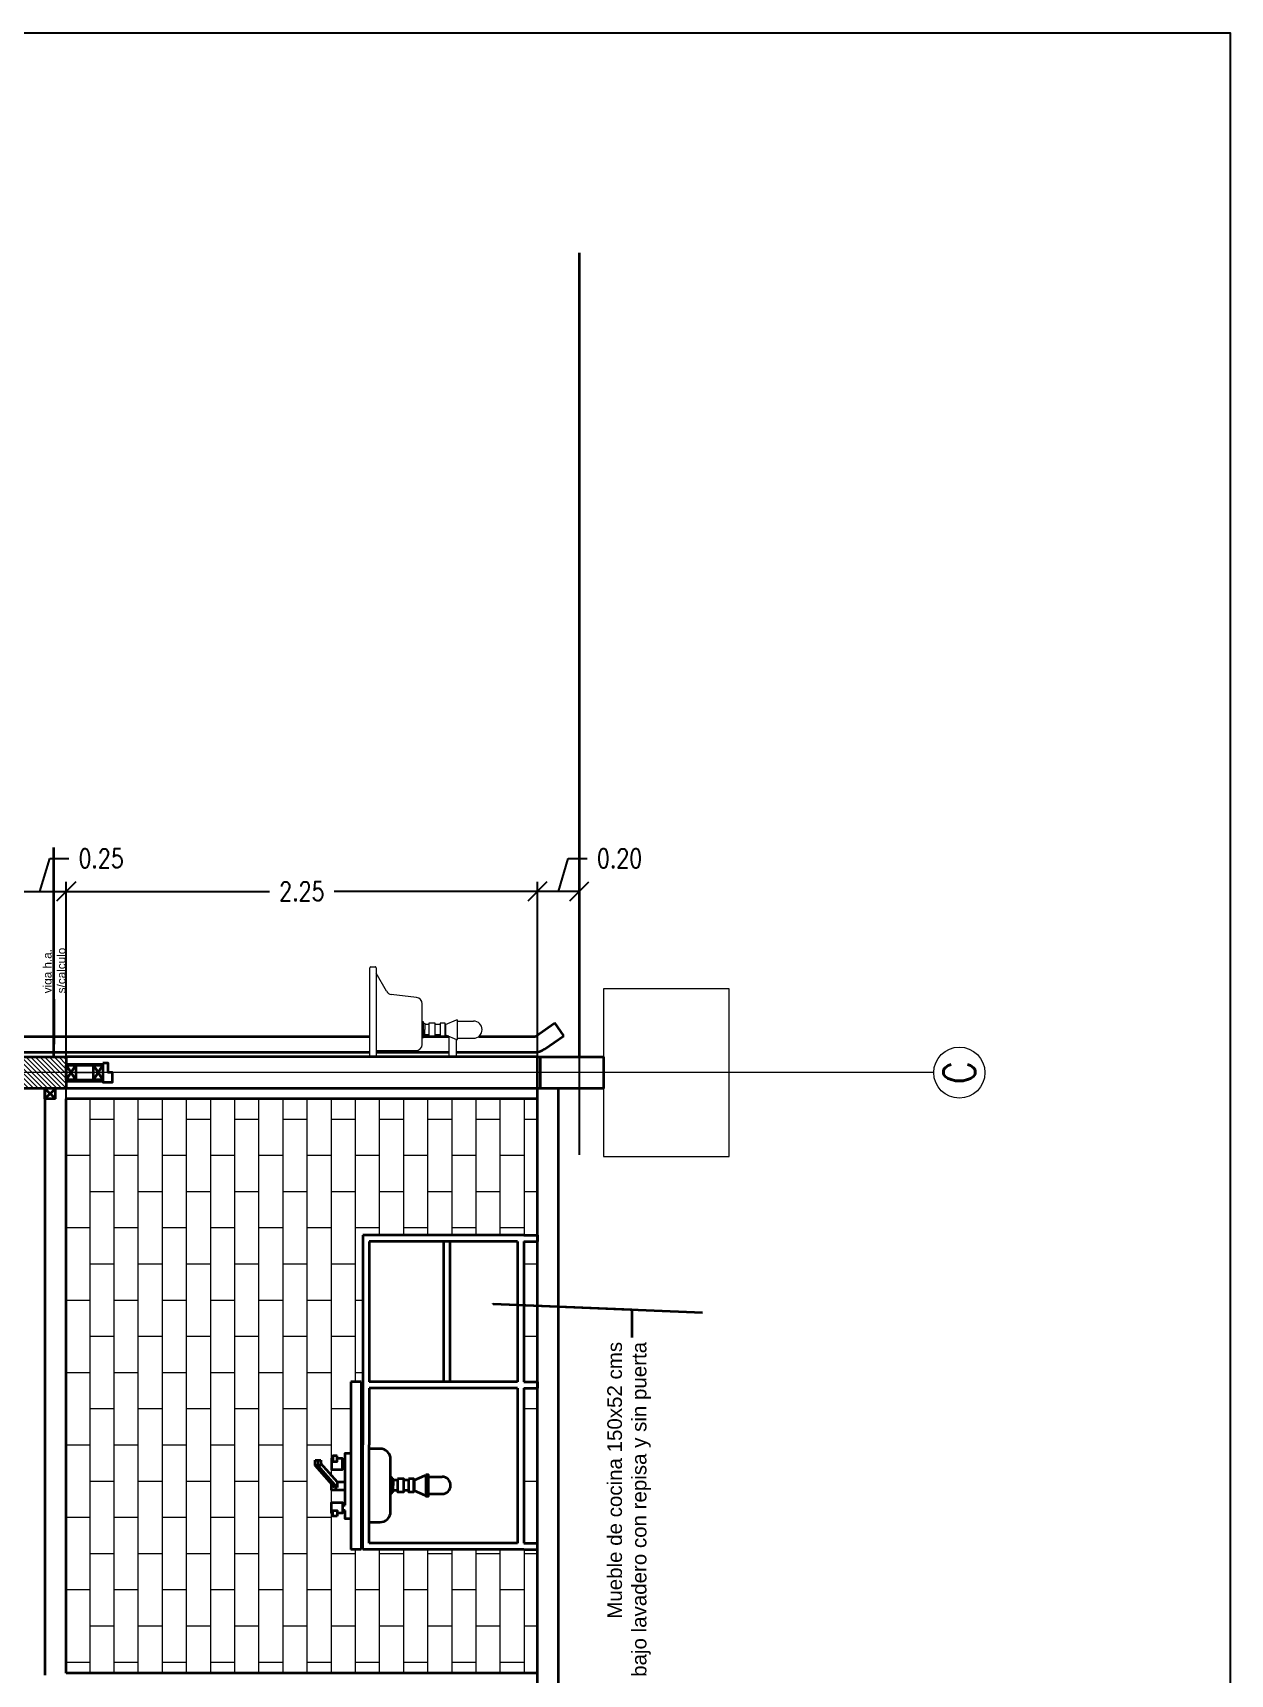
# Model space of a CAD drawing. Header units: metres. Extents: x 45 to 666, y -23 to 325.
# Drawn here: x 54.71 to 60.42, y 47.27 to 55.1 of the extents above; entities that cross this region are included whole.
import ezdxf

# ---------------------------------------------------------------- set-up
doc = ezdxf.new("R2010")
doc.units = ezdxf.units.M
doc.header["$LTSCALE"] = 5
doc.header["$MEASUREMENT"] = 0
doc.linetypes.add('HIDDEN', pattern=[0.375, 0.25, -0.125])
doc.layers.get('0').update_dxf_attribs({"color": 30})
doc.layers.get('DEFPOINTS').update_dxf_attribs({"color": 210})
for name, color, linetype, lineweight in [('A-ANNO-DIMS', 3, 'Continuous', 18), ('A-ANNO-NOTE', 7, 'Continuous', 35), ('A-ANNO-SYMB', 3, 'Continuous', 18), ('A-ANNO-TEXT', 3, 'Continuous', 18), ('A-ELEV-MBE1', 7, 'Continuous', 35), ('A-ELEV-PATT', 8, 'Continuous', 18), ('A-FLOR-OVHD', 3, 'HIDDEN', 18), ('A-FURN', 8, 'Continuous', 18), ('A-WALL-BATT', 8, 'BATTING', 18), ('A-WALL-FULL', 7, 'Continuous', 35), ('A-WALL-FULL-EXTR', 7, 'Continuous', 35)]:
    doc.layers.add(name, color=color, linetype=linetype, lineweight=lineweight)
doc.styles.add('E-ARIAL', font='arial.ttf')
doc.styles.add('E-ROMANS', font='romans.shx', dxfattribs={"width": 0.8})
doc.linetypes.add('BATTING', pattern='A,0.0001,-0.1,[134,ltypeshp.shx,S=0.1,R=0,X=-0.1,Y=0],-0.2,[134,ltypeshp.shx,S=0.1,R=180,X=0.1,Y=0],-0.1', length=0.4001)
doc.dimstyles.new('E-0050_TICK_18', dxfattribs={"dimscale": 0.001, "dimtxt": 90, "dimasz": 90, "dimexe": 45, "dimexo": 30, "dimgap": 45, "dimtad": 0, "dimzin": 0, "dimdsep": 46, "dimtxsty": 'E-ROMANS', "dimblk": 'OBLIQUE', "dimcen": 45, "dimclrd": 256, "dimclre": 256, "dimclrt": 256, "dimadec": 0, "dimazin": 0, "dimtfac": 1, "dimtmove": 1, "dimatfit": 3, "dimldrblk": 'OPEN90', "dimfxl": 1, "dimtfill": 1, "dimtolj": 1, "dimtzin": 0, "dimarcsym": 0})
doc.dimstyles.new('E-0200_TICK_12', dxfattribs={"dimscale": 0.001, "dimtxt": 240, "dimasz": 240, "dimexe": 120, "dimexo": 80, "dimgap": 120, "dimtad": 0, "dimzin": 0, "dimdsep": 46, "dimtxsty": 'E-ROMANS', "dimblk": 'OBLIQUE', "dimcen": 120, "dimclrd": 256, "dimclre": 256, "dimclrt": 256, "dimadec": 0, "dimazin": 0, "dimtfac": 1, "dimtmove": 1, "dimatfit": 3, "dimldrblk": 'OPEN90', "dimfxl": 1, "dimtfill": 1, "dimtolj": 1, "dimtzin": 0, "dimlwd": -1, "dimarcsym": 0})

# ---------------------------------------------------------------- blocks, each defined once
blk = doc.blocks.new('LAVADERO-ELEV-LAT')
for p, q in [((0, 0), (0.425, 0)), ((0, -0.025), (0, 0)), ((0.425, -0.03), (0.005, -0.03)), ((0.03, -0.03), (0.03, -0.22)), ((0.3132, -0.08), (0.4, -0.03)), ((0.43, -0.005), (0.43, -0.025)), ((0.2833, -0.2237), (0.2984, -0.1023)), ((0.06, -0.25), (0.2535, -0.25)), ((0.105, -0.2823), (0.105, -0.2626)), ((0.105, -0.3357), (0.105, -0.3127)), ((0.155, -0.2823), (0.155, -0.2626)), ((0.155, -0.3357), (0.155, -0.3127)), ((0.0984, -0.377), (0, -0.377)), ((0.105, -0.3619), (0.105, -0.36)), ((0.155, -0.3619), (0.105, -0.3619)), ((0.155, -0.3619), (0.155, -0.36)), ((0.0832, -0.4119), (0, -0.4119)), ((0.0891, -0.4181), (0.0891, -0.4952)), ((0.1709, -0.4181), (0.1709, -0.4952))]:
    blk.add_line(p, q)
for points in [[(0.1674, -0.25), (0.0926, -0.25), (0.0926, -0.2557), (0.1674, -0.2557)], [(0.1606, -0.2823), (0.0994, -0.2823), (0.0994, -0.3127), (0.1606, -0.3127)], [(0.1606, -0.3357), (0.0994, -0.3357), (0.0994, -0.36), (0.1606, -0.36)]]:
    blk.add_lwpolyline(points, close=True)
for points in [[(0.098, -0.2557), (0.101, -0.2626), (0.13, -0.2626)], [(0.162, -0.2557), (0.159, -0.2626), (0.13, -0.2626)], [(0.105, -0.3619), (0.0826, -0.4133), (0.0826, -0.4181), (0.0826, -0.4181)], [(0.155, -0.3619), (0.1774, -0.4133), (0.1774, -0.4181), (0.1774, -0.4181)], [(0.0826, -0.4181), (0.1774, -0.4181)]]:
    blk.add_lwpolyline(points)
for centre, radius, start, end in [((0.425, -0.005), 0.005, 0, 90), ((0.005, -0.025), 0.005, 180, 270), ((0.425, -0.025), 0.005, 270, 0), ((0.3282, -0.106), 0.03, 119.95883, 172.88766), ((0.06, -0.22), 0.03, 180, 270), ((0.2535, -0.22), 0.03, 270, 352.88766), ((0.13, -0.4952), 0.0409, 180, 360)]:
    blk.add_arc(centre, radius, start, end)
blk = doc.blocks.new('_Oblique')
at = {"color": 0, "linetype": 'ByBlock', "lineweight": -2}
blk.add_line((-0.5, -0.5), (0.5, 0.5), dxfattribs=at)
blk = doc.blocks.new('*D114')
at = {"layer": 'A-ANNO-DIMS', "lineweight": -2, "transparency": 16777216}
for p, q in [((57.217, 51.0041), (57.2643, 51.1616)), ((57.2643, 51.1616), (57.3543, 51.1616)), ((57.117, 49.7463), (57.117, 51.0491)), ((57.317, 51.0041), (57.117, 51.0041)), ((57.317, 49.7463), (57.317, 51.0491))]:
    blk.add_line(p, q, dxfattribs=at)
at = {"layer": 'DEFPOINTS', "color": 0, "transparency": 16777216}
for p in [(57.117, 51.0041), (57.117, 49.7163), (57.317, 49.7163)]:
    blk.add_point(p, dxfattribs=at)
at = {"layer": 'A-ANNO-DIMS', "lineweight": -2, "transparency": 16777216, "xscale": 0.09, "yscale": 0.09, "zscale": 0.09}
for p, rotation in [((57.117, 51.0041), 180.000000000002), ((57.317, 51.0041), 1.998401444325282e-12)]:
    blk.add_blockref('_Oblique', p, dxfattribs=dict(at, rotation=rotation))
at = {"layer": 'A-ANNO-DIMS', "transparency": 16777216, "insert": (57.509, 51.1616), "char_height": 0.09, "attachment_point": 5, "style": 'E-ROMANS', "bg_fill": 3, "box_fill_scale": 1.25, "bg_fill_color": 256, "bg_fill_true_color": 13158600, "bg_fill_transparency": 0}
blk.add_mtext('\\A1;0.20', dxfattribs=at)
blk = doc.blocks.new('_Open90')
at = {"color": 0, "linetype": 'ByBlock', "lineweight": -2}
for p, q in [((0, 0), (-1, 0)), ((-0.5, 0.5), (0, 0)), ((0, 0), (-0.5, -0.5))]:
    blk.add_line(p, q, dxfattribs=at)
blk = doc.blocks.new('*D115')
at = {"layer": 'A-ANNO-DIMS', "lineweight": -2, "transparency": 16777216}
for p, q in [((54.743, 51.0041), (54.7903, 51.1616)), ((54.7903, 51.1616), (54.8803, 51.1616)), ((54.617, 49.7463), (54.617, 51.0491)), ((54.617, 51.0041), (54.869, 51.0041)), ((54.869, 49.7463), (54.869, 51.0491))]:
    blk.add_line(p, q, dxfattribs=at)
at = {"layer": 'DEFPOINTS', "color": 0, "transparency": 16777216}
for p in [(54.869, 51.0041), (54.617, 49.7163), (54.869, 49.7163)]:
    blk.add_point(p, dxfattribs=at)
at = {"layer": 'A-ANNO-DIMS', "lineweight": -2, "transparency": 16777216, "xscale": 0.09, "yscale": 0.09, "zscale": 0.09, "rotation": 180}
blk.add_blockref('_Oblique', (54.617, 51.0041), dxfattribs=at)
at = {"layer": 'A-ANNO-DIMS', "lineweight": -2, "transparency": 16777216, "xscale": 0.09, "yscale": 0.09, "zscale": 0.09}
blk.add_blockref('_Oblique', (54.869, 51.0041), dxfattribs=at)
at = {"layer": 'A-ANNO-DIMS', "transparency": 16777216, "insert": (55.035, 51.1616), "char_height": 0.09, "attachment_point": 5, "style": 'E-ROMANS', "bg_fill": 3, "box_fill_scale": 1.25, "bg_fill_color": 256, "bg_fill_true_color": 13158600, "bg_fill_transparency": 0}
blk.add_mtext('\\A1;0.25', dxfattribs=at)
blk = doc.blocks.new('*D119')
at = {"layer": 'A-ANNO-DIMS', "lineweight": -2, "transparency": 16777216}
for p, q in [((54.869, 49.7463), (54.869, 51.0491)), ((54.869, 51.0041), (55.8383, 51.0041)), ((57.117, 51.0041), (56.1477, 51.0041)), ((57.117, 49.7463), (57.117, 51.0491))]:
    blk.add_line(p, q, dxfattribs=at)
at = {"layer": 'DEFPOINTS', "color": 0, "transparency": 16777216}
for p in [(57.117, 51.0041), (54.869, 49.7163), (57.117, 49.7163)]:
    blk.add_point(p, dxfattribs=at)
at = {"layer": 'A-ANNO-DIMS', "lineweight": -2, "transparency": 16777216, "xscale": 0.09, "yscale": 0.09, "zscale": 0.09, "rotation": 180}
blk.add_blockref('_Oblique', (54.869, 51.0041), dxfattribs=at)
at = {"layer": 'A-ANNO-DIMS', "lineweight": -2, "transparency": 16777216, "xscale": 0.09, "yscale": 0.09, "zscale": 0.09}
blk.add_blockref('_Oblique', (57.117, 51.0041), dxfattribs=at)
at = {"layer": 'A-ANNO-DIMS', "transparency": 16777216, "insert": (55.993, 51.0041), "char_height": 0.09, "attachment_point": 5, "style": 'E-ROMANS', "bg_fill": 3, "box_fill_scale": 1.25, "bg_fill_color": 256, "bg_fill_true_color": 13158600, "bg_fill_transparency": 0}
blk.add_mtext('\\A1;2.25', dxfattribs=at)

msp = doc.modelspace()

# ---------------------------------------------------------------- hatches: boundary and pattern name
at = {"layer": 'A-ELEV-PATT'}
h = msp.add_hatch(dxfattribs=at)
h.set_pattern_fill('LINE', color=256, scale=0.005, angle=495, style=0)
h.set_pattern_definition([(135, (127.102796, -76.723201), (-0.0112253202, -0.0112253202), [])])
h.paths.add_polyline_path([(54.617, 50.1392), (54.617, 50.0642), (54.869, 50.0642), (54.869, 50.1392)])
h.paths.add_polyline_path([(54.617, 50.2142), (54.617, 50.1392), (54.869, 50.1392), (54.869, 50.2142)])
h = msp.add_hatch(dxfattribs=at)
h.set_pattern_fill('AR-BRSTD', color=256, scale=0.0017, style=0)
h.set_pattern_definition([(90, (-75.1499, 0), (-0.11516106, -2e-15), []), (180, (-75.1499, 0), (-0.11516106, -0.17272), [0.11516106, -0.11516106])])
h.paths.add_polyline_path([(52.369, 45.9019), (52.369, 44.2142), (54.403, 44.2142), (54.403, 44.9642), (54.1821, 44.9642), (53.7441, 45.4078), (53.2948, 44.9642)])
h.paths.add_polyline_path([(52.369, 46.8006), (52.369, 45.9588), (53.2952, 45.0208), (53.716, 45.4363), (53.647, 45.5062)])
h.paths.add_polyline_path([(52.3788, 47.0042), (53.647, 45.7197), (53.647, 47.0042)])
h.paths.add_polyline_path([(52.619, 47.9822), (52.619, 47.9722), (52.574, 47.9722), (52.574, 47.9822), (52.369, 47.9822), (52.369, 47.2742), (54.599, 47.2742), (54.599, 47.9822)])
h.paths.add_polyline_path([(54.8967, 47.0042), (56.7628, 45.1142), (56.921, 45.1142), (57.117, 45.1142), (57.117, 47.0042)])
h.paths.add_polyline_path([(54.869, 46.8188), (54.869, 45.977), (55.8132, 45.0208), (56.234, 45.4363)])
h.paths.add_polyline_path([(57.0526, 49.3342), (57.0526, 48.6642), (57.117, 48.6642), (57.117, 49.3342)], flags=17)
h.paths.add_polyline_path([(57.0526, 48.6342), (57.0526, 47.8942), (57.117, 47.8942), (57.117, 48.6342)], flags=17)
h.paths.add_polyline_path([(51.2134, 47.3808), (51.2134, 47.8442), (51.2881, 47.8442), (51.2881, 47.3808)], flags=24)
h.paths.add_polyline_path([(51.1756, 48.3086), (51.6458, 48.3086), (51.6458, 48.2404), (51.1756, 48.2404)], flags=24)
h.paths.add_polyline_path([(50.7554, 46.1236), (50.7554, 46.587), (50.83, 46.587), (50.83, 46.1236)], flags=24)
h.paths.add_polyline_path([(51.0611, 46.724), (51.0611, 46.9992), (51.1211, 46.9992), (51.1211, 46.724)], flags=24)
h.paths.add_polyline_path([(51.7794, 49.0472), (51.7794, 49.6478), (51.9739, 49.6478), (51.9739, 49.0472)], flags=24)
h.paths.add_polyline_path([(52.4677, 46.1668), (52.4677, 46.4714), (52.5953, 46.4714), (52.5953, 46.1668)], flags=24)
h.paths.add_polyline_path([(53.3976, 46.1925), (53.3976, 46.5674), (53.5384, 46.5674), (53.5384, 46.1925)], flags=24)
h.paths.add_polyline_path([(53.4511, 47.3015), (53.4511, 47.8387), (53.587, 47.8387), (53.587, 47.3015)], flags=24)
h.paths.add_polyline_path([(55.9156, 46.1925), (55.9156, 46.5674), (56.0564, 46.5674), (56.0564, 46.1925)], flags=24)
h.paths.add_polyline_path([(54.9857, 46.1668), (54.9857, 46.4714), (55.1133, 46.4714), (55.1133, 46.1668)], flags=24)
h.paths.add_polyline_path([(57.117, 50.0142), (54.869, 50.0142), (54.869, 47.2742), (57.117, 47.2742), (57.117, 47.8642), (56.2841, 47.8642), (56.2841, 47.9946), (56.2761, 47.9946), (56.2761, 47.8642), (56.2261, 47.8642), (56.2261, 48.0106), (56.2, 48.0106), (56.2, 48.0497), (56.187, 48.0497), (56.187, 48.0367), (56.1609, 48.0367), (56.1609, 48.0236), (56.1413, 48.0236), (56.1413, 48.0367), (56.1348, 48.0367), (56.1348, 48.0888), (56.187, 48.0888), (56.187, 48.0758), (56.2, 48.0758), (56.2, 48.1475), (56.1348, 48.1475), (56.1348, 48.1755), (56.0566, 48.2649), (56.0566, 48.291), (56.0827, 48.291), (56.0827, 48.2763), (56.1609, 48.1867), (56.2, 48.1867), (56.2, 48.2584), (56.187, 48.2584), (56.187, 48.2454), (56.1348, 48.2454), (56.1348, 48.2975), (56.1413, 48.2975), (56.1413, 48.3106), (56.1609, 48.3106), (56.1609, 48.2975), (56.187, 48.2975), (56.187, 48.2845), (56.2, 48.2845), (56.2, 48.3236), (56.2261, 48.3236), (56.2261, 48.6642), (56.2761, 48.6642), (56.2761, 48.345), (56.2841, 48.345), (56.2841, 49.3642), (57.117, 49.3642)])
h.paths.add_polyline_path([(54.869, 44.2642), (56.921, 44.2642), (56.921, 44.9642), (56.7001, 44.9642), (56.2621, 45.4078), (55.8128, 44.9642), (54.869, 45.9201)])
h.paths.add_polyline_path([(50.5932, 48.3309), (49.6179, 47.2742), (52.099, 47.2742), (52.099, 48.3309)])
h.paths.add_polyline_path([(49.6179, 47.0042), (50.5807, 45.9611), (51.147, 45.9611), (51.147, 47.0042)])
h.paths.add_polyline_path([(50.5807, 45.9611), (51.147, 45.3476), (51.147, 45.9611)])
h.paths.add_polyline_path([(52.099, 49.9621), (50.5932, 48.3309), (52.099, 48.3309)])

# ---------------------------------------------------------------- linework, layer by layer
at = {"layer": 'A-ANNO-SYMB', "ltscale": 2}
msp.add_lwpolyline([(59.0083, 50.1392), (47.5457, 50.1392)], dxfattribs=at)
at = {"layer": 'A-ANNO-SYMB', "linetype": 'Continuous', "ltscale": 5}
msp.add_circle((59.1302, 50.1392), 0.1219, dxfattribs=at)
at = {"layer": 'A-ELEV-MBE1'}
for p, q in [((57.2423, 50.3141), (57.2001, 50.376)), ((57.117, 50.2142), (54.869, 50.2142)), ((54.869, 50.1042), (54.914, 50.1742)), ((54.869, 50.1742), (54.914, 50.1042)), ((54.914, 50.1742), (54.999, 50.1742)), ((54.999, 50.1042), (55.044, 50.1742)), ((54.999, 50.1742), (55.044, 50.1042)), ((57.117, 50.0642), (54.869, 50.0642)), ((54.914, 50.1042), (54.999, 50.1042)), ((57.117, 50.0142), (54.869, 50.0142)), ((54.869, 47.2742), (54.869, 50.0142)), ((56.2841, 49.3642), (56.2841, 48.3632)), ((57.0526, 49.3642), (56.2841, 49.3642)), ((57.0526, 49.3642), (57.117, 49.3642)), ((56.3141, 49.3342), (56.3141, 48.6642)), ((57.0226, 49.3342), (56.3141, 49.3342)), ((56.6684, 49.3342), (56.6684, 48.6642)), ((56.6984, 49.3342), (56.6984, 48.6642)), ((57.0226, 49.3342), (57.0226, 48.6642)), ((57.0526, 49.3342), (57.0526, 48.6642)), ((57.0526, 49.3342), (57.117, 49.3342)), ((56.2761, 48.6642), (56.2261, 48.6642)), ((56.2261, 48.6642), (56.2261, 47.8642)), ((56.2761, 48.6642), (56.2761, 47.8642)), ((57.0226, 48.6642), (56.3141, 48.6642)), ((56.3141, 48.6342), (56.3141, 48.3632)), ((57.0226, 48.6342), (56.3141, 48.6342)), ((57.0226, 48.6342), (57.0226, 47.8942)), ((57.0526, 48.6642), (57.117, 48.6642)), ((57.0526, 48.6342), (57.117, 48.6342)), ((57.0526, 48.6342), (57.0526, 47.8942)), ((56.2841, 47.8642), (56.2841, 48.3632)), ((56.3141, 47.8942), (56.3141, 48.3632)), ((56.0566, 48.291), (56.0696, 48.291)), ((56.0566, 48.2649), (56.0566, 48.291)), ((56.0696, 48.2649), (56.0566, 48.2649)), ((56.1479, 48.1606), (56.0566, 48.2649)), ((56.0696, 48.291), (56.0827, 48.291)), ((56.0696, 48.291), (56.0696, 48.2649)), ((56.0827, 48.2649), (56.0696, 48.2649)), ((56.0696, 48.2649), (56.1609, 48.1606)), ((56.0825, 48.2764), (56.1609, 48.1867)), ((56.0827, 48.291), (56.0827, 48.2649)), ((56.2, 48.2845), (56.187, 48.2845)), ((56.187, 48.2584), (56.2, 48.2584)), ((56.1348, 48.1475), (56.1348, 48.1754)), ((56.1609, 48.1606), (56.1479, 48.1606)), ((56.1609, 48.1867), (56.2, 48.1867)), ((56.1609, 48.1867), (56.1609, 48.1606)), ((56.4489, 48.195), (56.4292, 48.195)), ((56.5023, 48.195), (56.4793, 48.195)), ((56.5285, 48.195), (56.5266, 48.195)), ((56.5285, 48.195), (56.5285, 48.145)), ((56.5966, 48.211), (56.6618, 48.211)), ((56.2, 48.1475), (56.1348, 48.1475)), ((56.4489, 48.145), (56.4292, 48.145)), ((56.5023, 48.145), (56.4793, 48.145)), ((56.5285, 48.145), (56.5266, 48.145)), ((56.5966, 48.1291), (56.6618, 48.1291)), ((56.187, 48.0758), (56.2, 48.0758)), ((56.2, 48.0497), (56.187, 48.0497)), ((56.2761, 47.8642), (56.2261, 47.8642)), ((57.0526, 47.8642), (56.2841, 47.8642)), ((57.0226, 47.8942), (56.3141, 47.8942)), ((57.0526, 47.8942), (57.117, 47.8942)), ((57.0526, 47.8642), (57.117, 47.8642)), ((57.117, 47.2742), (54.869, 47.2742))]:
    msp.add_line(p, q, dxfattribs=at)
for points in [[(56.8369, 50.3115), (57.1016, 50.3115, 0.150775), (57.1086, 50.3137), (57.2001, 50.376)], [(56.7289, 50.2365), (57.1016, 50.2365, 0.150775), (57.1509, 50.2517), (57.2423, 50.3141)], [(56.3141, 47.9946), (56.3666, 47.9946, 0.414214), (56.4166, 48.0446), (56.4166, 48.295, 0.414214), (56.3666, 48.345), (56.3141, 48.345)]]:
    msp.add_lwpolyline(points, format="xyb", dxfattribs=at)
for points in [[(52.1165, 50.3115), (56.317, 50.3115)], [(56.567, 50.3115), (56.6941, 50.3115)], [(52.1165, 50.2365), (56.317, 50.2365)], [(56.347, 50.2365), (56.6941, 50.2365)], [(57.117, 49.3642), (57.117, 49.3342)], [(57.117, 48.6642), (57.117, 48.6342)], [(56.2, 48.0758), (56.2, 48.3236), (56.2261, 48.3236), (56.2261, 48.0106), (56.2, 48.0106), (56.2, 48.0497)], [(56.2841, 48.345), (56.2761, 48.345)], [(56.1413, 48.2975), (56.1348, 48.2975), (56.1348, 48.2454), (56.187, 48.2454), (56.187, 48.2975), (56.1609, 48.2975)], [(56.4223, 48.202), (56.4292, 48.1991), (56.4292, 48.17)], [(56.4223, 48.138), (56.4292, 48.141), (56.4292, 48.17)], [(56.5285, 48.195), (56.5799, 48.2174), (56.5847, 48.2174), (56.5847, 48.2174)], [(56.1413, 48.0367), (56.1348, 48.0367), (56.1348, 48.0888), (56.187, 48.0888), (56.187, 48.0367), (56.1609, 48.0367)], [(56.5285, 48.145), (56.5799, 48.1226), (56.5847, 48.1226), (56.5847, 48.1226)], [(56.2761, 47.9946), (56.2841, 47.9946)], [(57.117, 47.8642), (57.117, 47.8942)]]:
    msp.add_lwpolyline(points, dxfattribs=at)
for points in [[(56.1609, 48.3106), (56.1413, 48.3106), (56.1413, 48.2845), (56.1609, 48.2845)], [(56.4166, 48.2074), (56.4166, 48.1326), (56.4223, 48.1326), (56.4223, 48.2074)], [(56.4489, 48.2006), (56.4489, 48.1395), (56.4793, 48.1395), (56.4793, 48.2006)], [(56.5023, 48.2006), (56.5023, 48.1395), (56.5266, 48.1395), (56.5266, 48.2006)], [(56.5847, 48.221), (56.5847, 48.1191), (56.5966, 48.1191), (56.5966, 48.221)], [(56.1609, 48.0236), (56.1413, 48.0236), (56.1413, 48.0497), (56.1609, 48.0497)]]:
    msp.add_lwpolyline(points, close=True, dxfattribs=at)
msp.add_arc((56.6618, 48.17), 0.0409, 270, 90, dxfattribs=at)
at = {"layer": 'A-FLOR-OVHD'}
msp.add_lwpolyline([(57.432, 50.0642), (57.432, 49.7392), (58.032, 49.7392), (58.032, 50.5392), (57.432, 50.5392), (57.432, 50.2142)], dxfattribs=at)
at = {"layer": 'A-WALL-BATT', "ltscale": 0.018}
msp.add_line((54.914, 50.1392), (54.999, 50.1392), dxfattribs=at)
at = {"layer": 'A-WALL-FULL'}
for p, q in [((57.117, 44.2142), (57.117, 50.0642)), ((57.217, 47.0642), (57.217, 50.0642))]:
    msp.add_line(p, q, dxfattribs=at)
for points in [[(57.317, 50.2142), (57.317, 54.05)], [(54.869, 50.2142), (54.869, 50.0642), (54.617, 50.0642), (54.617, 50.2142), (54.869, 50.2142)], [(57.432, 50.0642), (57.132, 50.0642), (57.132, 50.2142), (57.432, 50.2142)], [(57.432, 50.2142), (57.432, 50.0642)]]:
    msp.add_lwpolyline(points, dxfattribs=at)
at = {"layer": 'A-WALL-FULL-EXTR'}
for p, q in [((57.117, 50.0642), (57.117, 50.2142)), ((57.117, 50.2142), (57.132, 50.2142)), ((54.869, 50.1802), (55.044, 50.1802)), ((54.869, 50.0982), (55.044, 50.0982)), ((57.132, 50.0642), (57.117, 50.0642))]:
    msp.add_line(p, q, dxfattribs=at)
for points in [[(54.869, 50.1742), (54.914, 50.1742), (54.914, 50.1042), (54.869, 50.1042), (54.869, 50.1742)], [(54.999, 50.1742), (55.044, 50.1742), (55.044, 50.1042), (54.999, 50.1042), (54.999, 50.1742)]]:
    msp.add_lwpolyline(points, dxfattribs=at)
msp.add_lwpolyline([(55.044, 50.1842), (55.044, 50.0942), (55.089, 50.0942), (55.089, 50.1392), (55.069, 50.1392), (55.069, 50.1842)], close=True, dxfattribs=at)

# ---------------------------------------------------------------- block references
at = {"layer": 'A-FURN', "rotation": 90.0000000000016}
msp.add_blockref('LAVADERO-ELEV-LAT', (56.317, 50.2142), dxfattribs=at)

# ---------------------------------------------------------------- texts
at = {"layer": 'A-ANNO-NOTE', "rotation": 90, "style": 'E-ARIAL'}
for s, insert, char_height, attachment_point in [('viga h.a.\\Ps/calculo', (54.812, 50.5177), 0.04, 4), ('Mueble de cocina 150x52 cms\\Pbajo lavadero con repisa y sin puerta \\P ', (57.6126, 48.8545), 0.07, 6)]:
    msp.add_mtext(s, dxfattribs=dict(at, insert=insert, char_height=char_height, attachment_point=attachment_point))
at = {"layer": 'A-ANNO-TEXT', "ltscale": 5, "insert": (59.1302, 50.1392), "char_height": 0.15, "attachment_point": 5, "rotation": 90, "style": 'E-ROMANS'}
msp.add_mtext('C', dxfattribs=at)

# ---------------------------------------------------------------- leaders
at = {"layer": 'A-ANNO-NOTE'}
msp.add_leader([(54.8092, 50.213), (54.8093, 50.4891), (54.8095, 50.2746)], dimstyle='E-0200_TICK_12', override={"dimasz": 0.2, "dimtad": 0, "dimldrblk": 'Open90'}, dxfattribs=at)
at = {"layer": 'A-ANNO-NOTE', "annotation_type": 0, "has_hookline": 1, "hookline_direction": 1, "text_width": 1.5877, "horizontal_direction": (0, 1, 0)}
msp.add_leader([(56.9061, 49.0369), (57.567, 49.0092), (57.5673, 48.8751)], dimstyle='E-0200_TICK_12', override={"dimasz": 0.2, "dimtad": 0, "dimldrblk": 'Open90'}, dxfattribs=at)

# ---------------------------------------------------------------- next in the draw order: dimensions: what is measured, and where the dimension line sits
at = {"layer": 'A-ANNO-DIMS'}
dim = msp.add_linear_dim(base=(54.869, 51.0041), p1=(54.617, 49.7163), p2=(54.869, 49.7163), angle=0, dimstyle='E-0050_TICK_18', dxfattribs=at)
dim.commit()
dim.dimension.update_dxf_attribs({"geometry": '*D115', "text_midpoint": (54.9253, 51.1616)})
dim = msp.add_aligned_dim(p1=(57.317, 49.7163), p2=(57.117, 49.7163), distance=-1.2878, dimstyle='E-0050_TICK_18', dxfattribs=at)
dim.commit()
dim.dimension.update_dxf_attribs({"geometry": '*D114', "text_midpoint": (57.3993, 51.1616)})

# ---------------------------------------------------------------- next in the draw order: linework, layer by layer
at = {"layer": 'A-ELEV-MBE1'}
msp.add_lwpolyline([(54.767, 50.0642), (54.767, 47.2642)], dxfattribs=at)
at = {"layer": 'A-WALL-FULL-EXTR'}
msp.add_line((54.767, 50.0142), (54.767, 50.0642), dxfattribs=at)

# ---------------------------------------------------------------- next in the draw order: dimensions: what is measured, and where the dimension line sits
at = {"layer": 'A-ANNO-DIMS'}
dim = msp.add_aligned_dim(p1=(54.869, 49.7163), p2=(57.117, 49.7163), distance=1.2878, dimstyle='E-0050_TICK_18', dxfattribs=at)
dim.commit()
dim.dimension.update_dxf_attribs({"geometry": '*D119', "text_midpoint": (55.993, 51.0041)})

# ---------------------------------------------------------------- next in the draw order: linework, layer by layer
at = {"layer": 'A-ELEV-MBE1'}
for p, q in [((54.767, 50.0142), (54.817, 50.0642)), ((54.767, 50.0642), (54.817, 50.0142))]:
    msp.add_line(p, q, dxfattribs=at)
at = {"layer": 'A-WALL-FULL-EXTR'}
for q in [(54.817, 50.0642), (54.767, 50.0142)]:
    msp.add_line((54.817, 50.0142), q, dxfattribs=at)
at = {"layer": 'DEFPOINTS'}
msp.add_lwpolyline([(45.3307, 55.1001), (60.4226, 55.1001), (60.4226, 38.9485), (45.3307, 38.9485)], close=True, dxfattribs=at)

doc.saveas('drawing.dxf')
